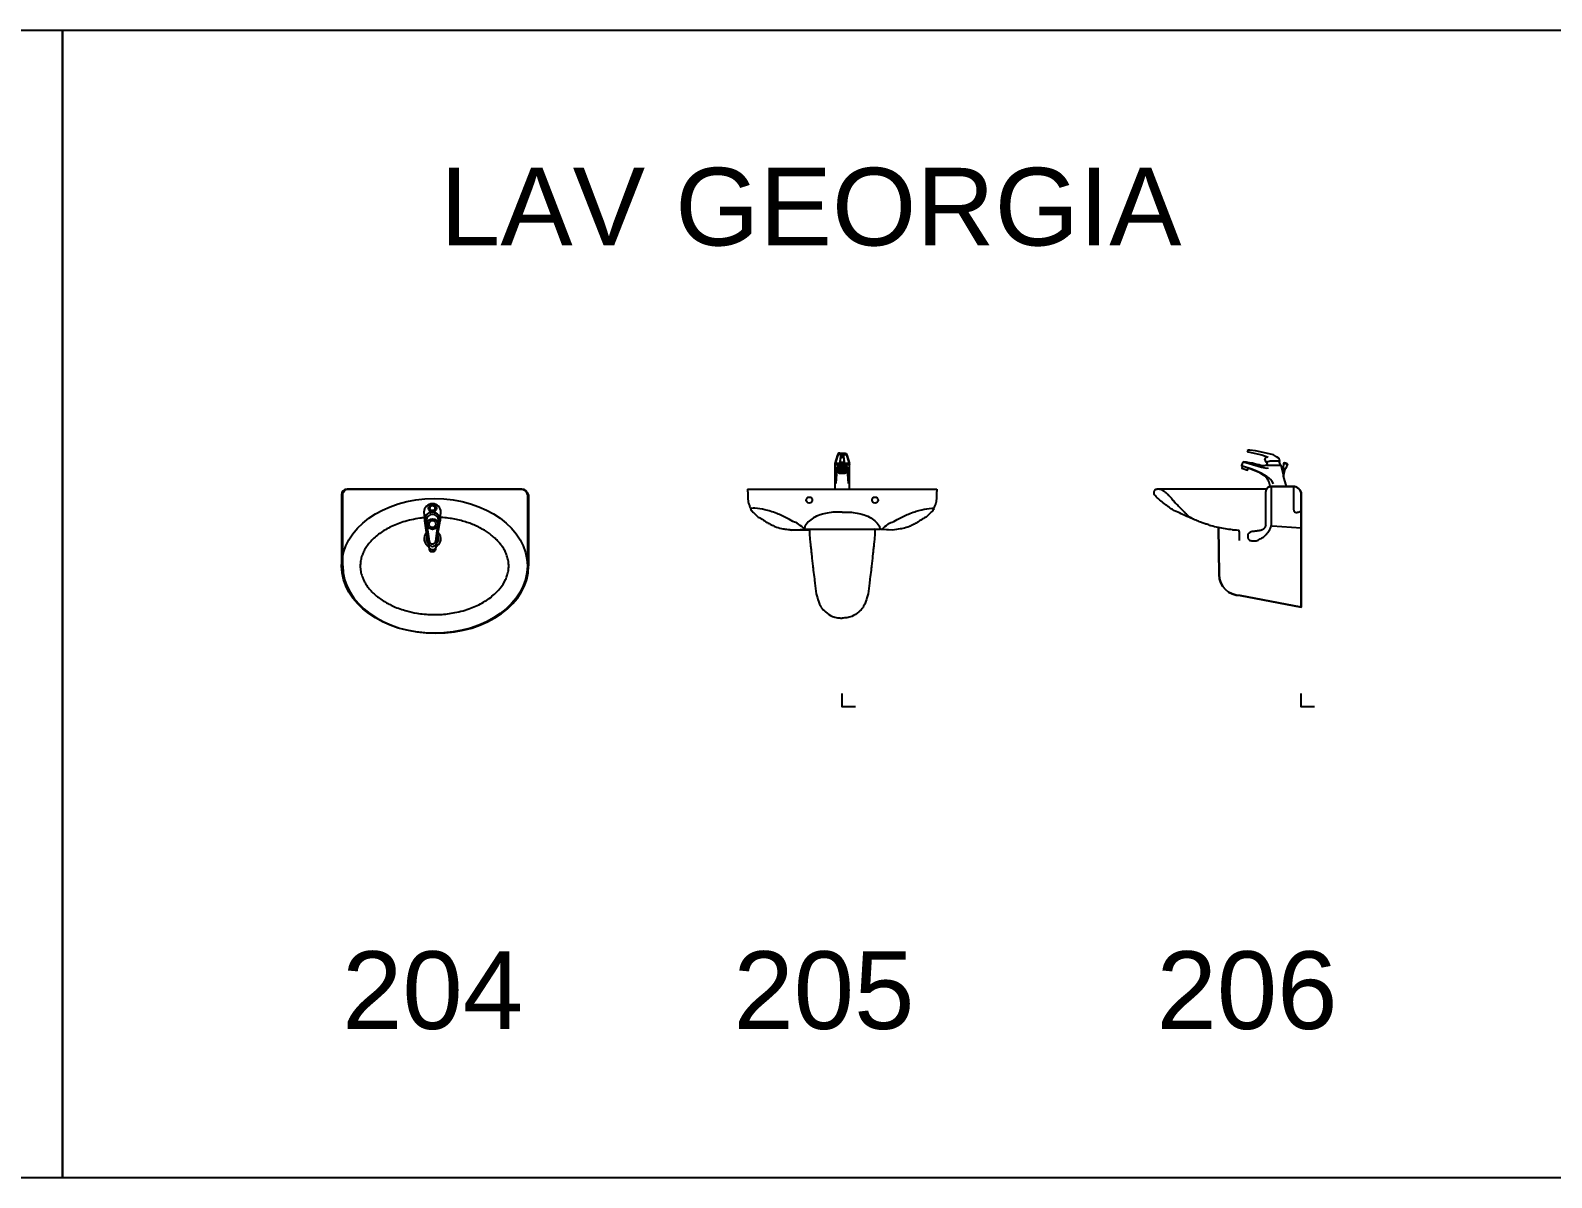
# Model space of a CAD drawing. Header units: inches. Extents: x 242965 to 445791, y 236206 to 423703.
# Drawn here: x 321163 to 326892, y 318983 to 323303 of the extents above; entities that cross this region are included whole.
import ezdxf

# ---------------------------------------------------------------- set-up
doc = ezdxf.new("R2010")
doc.units = ezdxf.units.IN
doc.header["$MEASUREMENT"] = 0
doc.layers.add('2', color=181, linetype='Continuous', lineweight=20)
doc.layers.add('HATCH', color=8, linetype='Continuous')
doc.layers.add('wc', color=144, linetype='Continuous')
doc.styles.add('Vni-Helve', font='')
doc.styles.get('Vni-Helve').set_extended_font_data('VNI-Helve')

# ---------------------------------------------------------------- blocks, each defined once
blk = doc.blocks.new('206')
at = {"layer": 'HATCH', "linetype": 'Continuous'}
blk.add_lwpolyline([(-311.4032225682095, 674.7533319720096), (-309.1723545789428, 497.7635085060901, 0.4105267853515479), (-229.1787087572593, 418.7717883060977), (9.510187373962253e-05, 374.9387480594742), (9.510186646366492e-05, 673.1465688636963), (9.510186646366492e-05, 743.9174609512847), (9.510186646366492e-05, 800.1206343308731, 0.414213562373095), (-29.99990489813354, 830.1206343308731), (-114.7910312892636, 830.1206343308731), (-124.9196625929399, 826.7471134956868), (-129.9839829758494, 820.0000758335227), (-543.4915324948888, 820.0000758335227)], format="xyb", dxfattribs=at)
for points in [[(9.510187373962253e-05, 743.9174609512993), (9.510186646366492e-05, 743.9174609512847)], [(-309.1723545789428, 497.7635085060756), (-309.1723545789428, 497.7635085060901)]]:
    blk.add_lwpolyline(points, close=True, dxfattribs=at)
blk.add_open_spline([(-311.4032225682313, 674.7533319720096), (-311.7019799220216, 674.8147613742331), (-321.2269154403184, 676.7855901872681), (-335.9672843666849, 680.4597287896031), (-354.5117447103548, 687.2850211883197), (-369.2398599557564, 690.759478488384), (-384.4882040230805, 697.432327508126), (-405.016435968937, 705.5537372661347), (-428.1430124298422, 716.2432362521358), (-453.0215935280648, 727.6055289540091), (-474.7270891884036, 736.8027858629212), (-493.9345247265592, 748.6601095891965), (-511.1367537555416, 761.0451903112989), (-527.3725447965335, 774.2291550574737), (-541.8089014558427, 787.0652861614362), (-554.5778689899162, 798.2060346045328), (-553.8827038160161, 810.1761025755841), (-551.9593927579044, 819.3290629498806), (-541.7753923649943, 820.1449545017385), (-535.4350975897833, 820.6016447360453), (-531.7702389779879, 820.0000758335227)], degree=3, knots=[53.75904356117655, 53.75904356117655, 53.75904356117655, 53.75904356117655, 54.67374974932266, 82.9278904835559, 99.21929786254387, 113.9097723643456, 128.1803432169478, 149.0300448997635, 180.1738682987071, 204.5572384801882, 231.1238219778348, 250.7584857804782, 272.071474400898, 294.8693202768631, 312.8079221088945, 332.045724626969, 339.6361424978278, 348.7206190927846, 355.761063976789, 367.2635099948002, 367.2635099948002, 367.2635099948002, 367.2635099948002], dxfattribs=at)
at = {"layer": 'wc', "color": 7}
for points in [[(-116.7664558621836, 830.1206343302474, 0.1608974455261969), (-135.0538253706763, 867.9449316726532), (-135.0538253702762, 867.9449316728569, 0.03636487532150313), (-162.1782485827134, 884.1103986187809), (-162.1782485833683, 884.1103986196831), (-200.1857789636779, 898.0305269359378), (-221.2901391979613, 905.759926861152), (-222.7880478839288, 906.3085308067966), (-222.7880478840598, 906.3085308061127, -0.4281125719187125), (-223.5427777399018, 908.0416294218448), (-223.5427777396035, 908.0416294225579), (-217.9645363737873, 921.298405084628), (-217.9645363731252, 921.2984050858358, -0.3221690273472473), (-216.6638072089409, 922.0943924956518)], [(-311.4032225682095, 674.7533319719805), (-309.1723545789428, 497.763508506061, 0.4105267853515479), (-229.1787087572593, 418.7717883060686), (9.510187373962253e-05, 374.9387480594451), (9.510186646366492e-05, 673.1465688636672), (9.510186646366492e-05, 743.9174609512556), (9.510186646366492e-05, 800.120634330844, 0.414213562373095), (-29.99990489813354, 830.120634330844), (-114.7910312892636, 830.120634330844), (-124.9196625929399, 826.7471134956577), (-129.9839829758494, 820.0000758334936), (-543.4915324948888, 820.0000758334936)]]:
    blk.add_lwpolyline(points, format="xyb", dxfattribs=at)
at = {"layer": 'wc'}
for points in [[(-129.2667240951268, 921.4395804909, 0.2558275907917322), (-128.9108267380216, 918.8025630430056), (-128.9108267382762, 918.8025630423654, -0.2910429381740658), (-130.8587099744182, 910.2486295477429), (-130.8587099746364, 910.248629546797, -0.178436605953036), (-145.1431870397209, 907.6499662066635), (-145.143187040012, 907.6499662076676, -0.02260567426025377), (-171.8873669154709, 914.0659462354233), (-171.8873669154927, 914.0659462347685, 0.05166610043561877), (-216.6638072101923, 922.0943924950116), (-216.663807209261, 922.0943924953317), (-149.7684334519363, 902.3574185879988), (-149.7684334518344, 902.3574185879697, 0.0871423372581653), (-122.6851379365835, 899.282353038856)], [(-203.8606996613598, 963.9073598659888, 0.2294795780082795), (-200.1799330716385, 960.2752834260173), (-200.179933071624, 960.2752834260173), (-148.5361305958286, 948.3185605569015), (-123.8299963323007, 940.3118414447963)], [(-82.43377506057004, 924.6742613881215), (-80.78521983048995, 924.6742613881215), (-80.78521983019164, 924.6742613881361), (-83.4286978193195, 935.6100019122241), (-92.51381928384944, 941.8267463546217), (-92.51381928406045, 941.8267463547672, 0.05628665212910751), (-109.1651637756004, 950.4069099131448), (-109.1651637755203, 950.4069099131157), (-109.5847006269178, 950.5131795427296), (-109.5847006265612, 950.5131795420602), (-172.3604491352598, 963.8660633162799), (-172.3604491351434, 963.8660633158725), (-193.2152892303493, 966.111206171161), (-193.2152892303857, 966.111206171161, 0.2060015006415675), (-203.8353621754432, 963.9327007126558)], [(-104.8347827539474, 840.2411139779433, 0.158906477317999), (-129.4559597408661, 866.686669091956), (-129.4559597412081, 866.6866690921743, 0.08481029773099764), (-221.2901391975392, 905.7599268612248), (-221.2901391983833, 905.7599268614285), (-223.7138541131644, 899.1422135643079), (-202.609434312646, 891.3722478780837), (-200.1861833143848, 898.0294228966814)], [(-133.3601934101825, 683.372546139406), (-133.3601934101825, 808.1927569184045), (-129.9839829758494, 820.0000758335227), (-124.9196625929399, 826.7471134956868), (-114.7910312892636, 830.1206343308731), (-29.99990489813354, 830.1206343308731, -0.414213562373095), (9.510186646366492e-05, 800.1206343308731), (9.510186646366492e-05, 743.9174609512847), (9.510187373962253e-05, 743.9174609512993), (9.510186646366492e-05, 673.1465688636963), (9.510187373962253e-05, 374.9387480594742), (-229.1787087572593, 418.7717883060977, -0.4105267853515474), (-309.1723545789428, 497.7635085060901), (-309.1723545789428, 497.7635085060756), (-311.4032225682095, 674.7533319720096)]]:
    blk.add_lwpolyline(points, format="xyb", dxfattribs=at)
for points in [[(-77.96063989026152, 910.3023775376787), (-82.43377506020624, 924.6742613881361), (-82.43377506057004, 924.6742613881215), (-117.2369636916774, 924.6742613881215), (-117.2369636919102, 924.6742613881361), (-129.2667240951414, 921.4395804899686), (-132.3062610533671, 920.6222797451192), (-137.2829164440918, 933.6021060395869), (-131.1498051461604, 942.3434152411937)], [(-66.73716547200456, 917.3508692245086), (-67.4862685588887, 897.6991388751339), (-66.50507610032219, 897.4915306775947)], [(-55.23042413287476, 830.1206343308731), (-65.94927589293366, 869.0800562865625), (-60.77820274300029, 896.2797950544627), (-58.88739031432488, 895.879722513404)], [(-52.01100020932063, 913.8731162782933), (-58.88170496353268, 895.9070197856345)], [(-129.9839829758494, 820.0000758335227), (-543.4915324948888, 820.0000758335227)], [(-111.4148303163893, 686.7460669745924), (-111.414830316382, 830.1206343308731)], [(-28.69768886127713, 830.1206343308731), (-28.69768886127713, 749.6619457384659)], [(-258.2799511053381, 666.5049499798915), (-243.0870088805459, 666.5049499798915), (-236.3345880111956, 664.8181935703615), (-232.9583775765132, 658.0711518999742), (-232.9583775765132, 639.5167993312789), (-232.9583775765132, 626.0227199987421)], [(9.510186646366492e-05, 673.1465688636963), (-109.7267203681477, 679.9990293124429)], [(50, 0), (0, 0), (0, 50)]]:
    blk.add_lwpolyline(points, dxfattribs=at)
blk.add_lwpolyline([(-66.73716547200456, 917.3508692245086), (-52.01100020932063, 913.8731162782933), (-54.39134273074887, 916.5531367196672), (-63.33730728609953, 918.4459922550886)], close=True, dxfattribs=at)
at = {"layer": 'wc', "color": 7}
for points in [[(-130.8587099743527, 910.2486295479757), (-77.01681735114107, 910.3023775367765), (-77.0168173513739, 910.3023775376787), (-69.50966229136247, 881.4860083356762)], [(-60.77820274312398, 896.2797950552485), (-66.48825846063846, 897.352258083818), (-66.48825846093678, 897.3522580845456), (-69.50966229136247, 881.4860083356762), (-65.94927589293366, 869.0800562865625)]]:
    blk.add_lwpolyline(points, dxfattribs=at)
for points in [[(9.510187373962253e-05, 743.9174609512702), (9.510186646366492e-05, 743.9174609512556)], [(-309.1723545789428, 497.7635085060465), (-309.1723545789428, 497.763508506061)]]:
    blk.add_lwpolyline(points, close=True, dxfattribs=at)
at = {"layer": 'wc'}
for points in [[(-258.2799511053381, 666.5049499798915), (-312.2992991355059, 674.9387480594742), (-339.6456906920648, 682.0430662861036), (-355.1192028669029, 687.1401610824832), (-369.2324077000158, 691.217843074337), (-382.4954366072343, 696.4848400047922), (-401.7688614596191, 704.4375222392264), (-430.1945065017208, 717.1623184986965), (-452.4120085167306, 727.2087778561108), (-476.5071316770118, 738.3984337323345), (-493.3192470108843, 748.541056698974), (-510.6516219558616, 760.9439701752854), (-528.3767196412155, 775.2814277124126), (-541.8815613795668, 787.088742619293), (-553.6982931696839, 802.2695823696122), (-553.6982931696839, 809.860000240471), (-550.3220874659091, 818.2937983202282), (-543.4915324948743, 820.0000758335227), (-528.3767196412155, 819.1371785291121), (-518.3788224689924, 813.2002717001888), (-509.4969352307089, 806.8611361927615), (-501.3670456259497, 798.8960615344113), (-495.4586797308948, 792.9924020768667), (-482.7978929666642, 778.6549445395503), (-476.0454720974885, 770.2211464598076), (-465.07279055041, 758.8791399160837), (-454.1001090033606, 747.5371333723888), (-445.356672922906, 738.6380249253416), (-436.6132368424733, 729.7389164782944), (-422.5814734915111, 717.1623184986965), (-401.7688614596191, 704.4375222392264)], [(-28.69768886127713, 749.6619457401248), (-27.94516101787303, 739.746736364963), (-26.87685343794146, 735.6547855891549), (-14.64077540438302, 731.7052046569152)], [(9.510186646366492e-05, 749.6619457401248), (-1.240372874402965, 738.1455449252535), (-2.664795295408112, 735.6547855891549), (-14.64077540438302, 731.7052046569152)], [(-133.3601934101825, 683.372546139406), (-135.048293896798, 679.1556470994401), (-140.6795318982404, 670.6924999756448), (-146.8650256870824, 666.5049499798915), (-157.9653710359489, 662.9297686118807), (-170.4984987291173, 661.4446727351751), (-177.2509148675672, 660.6012925264658), (-184.0033310060171, 659.757912317742), (-193.313985165405, 656.7195855724422), (-199.1962826922609, 651.3241142378247), (-201.0829003865147, 647.5983757071226), (-201.4713406060691, 642.9407409920241), (-199.1962826922609, 632.7697576608916), (-194.6735351696989, 627.9974774749135), (-189.0676513885774, 626.0227199987421), (-181.6605938621142, 624.8923910841695), (-173.8916786410045, 624.8923910841695), (-165.9285340743008, 626.2508593277889), (-157.7711601619885, 629.744095622038), (-150.5848960344083, 634.2076605143375), (-139.7084036418746, 641.1941228448995), (-128.8319112493409, 652.4500802449911), (-123.0052340693364, 660.2128116087551), (-117.7612079828468, 668.1696127953182), (-113.8767503722993, 676.5145536274358), (-111.4148303163893, 686.7460669745924)]]:
    blk.add_spline(points, degree=3, dxfattribs=at)
at = {"layer": 'wc', "color": 7}
blk.add_open_spline([(-311.4032225682313, 674.7533319719805), (-311.7019799220216, 674.814761374204), (-321.2269154403184, 676.785590187239), (-335.9672843666849, 680.459728789574), (-354.5117447103548, 687.2850211882906), (-369.2398599557564, 690.759478488355), (-384.4882040230805, 697.4323275080969), (-405.016435968937, 705.5537372661056), (-428.1430124298422, 716.2432362521067), (-453.0215935280648, 727.60552895398), (-474.7270891884036, 736.802785862892), (-493.9345247265592, 748.6601095891674), (-511.1367537555416, 761.0451903112698), (-527.3725447965335, 774.2291550574446), (-541.8089014558427, 787.0652861614071), (-554.5778689899162, 798.2060346045037), (-553.8827038160161, 810.176102575555), (-551.9593927579044, 819.3290629498515), (-541.7753923649943, 820.1449545017094), (-535.4350975897833, 820.6016447360162), (-531.7702389779879, 820.0000758334936)], degree=3, knots=[53.75904356117655, 53.75904356117655, 53.75904356117655, 53.75904356117655, 54.67374974932266, 82.9278904835559, 99.21929786254387, 113.9097723643456, 128.1803432169478, 149.0300448997635, 180.1738682987071, 204.5572384801882, 231.1238219778348, 250.7584857804782, 272.071474400898, 294.8693202768631, 312.8079221088945, 332.045724626969, 339.6361424978278, 348.7206190927846, 355.761063976789, 367.2635099948002, 367.2635099948002, 367.2635099948002, 367.2635099948002], dxfattribs=at)
blk = doc.blocks.new('205')
at = {"layer": 'HATCH', "linetype": 'Continuous'}
for points in [[(-356.4900014078594, 820.0000379167177), (9.510183735983446e-05, 820.0000379167177), (356.4901916115341, 820.0000379167177)], [(189.9938764299659, 665.7111819260026), (123.1036410759625, 669.1963316367764)]]:
    blk.add_lwpolyline(points, dxfattribs=at)
for points, knots in [([(-356.4900014078958, 820.000037916674), (-356.2478526613122, 815.748435313566), (-355.6364003903291, 805.0126701953268), (-355.2015642762635, 787.1685993283754), (-354.3679735418846, 769.2629998272023), (-347.3299713851593, 753.960471974031), (-343.9705047491516, 739.610807554127), (-330.3758729942128, 729.2529756130534), (-322.3698408237251, 718.6367519513733), (-311.0406323198258, 711.3926050940208), (-298.1611718441054, 705.1787114153994), (-284.1969828381989, 693.68851565964), (-267.2821318607894, 686.5627680812468), (-250.1277141712198, 676.8803581358079), (-233.3642606960639, 672.7092335821362), (-212.2564282139647, 668.5343391505739), (-199.4515514879022, 666.4010660596396), (-122.8782877040358, 665.4069760368875)], [0, 0, 0, 0, 12.76326985762712, 32.22866295918493, 53.86226002035733, 65.32638291337847, 82.76979084349767, 96.05666816916654, 115.0379227273531, 122.2979696605716, 136.1194404506214, 157.8995806921992, 175.9110844893749, 190.9206715868941, 216.8336885897435, 227.1031474010756, 255.5859212289736, 255.5859212289736, 255.5859212289736, 255.5859212289736]), ([(356.4901916115705, 820.000037916674), (356.2480428649869, 815.748435313566), (355.6365905940111, 805.0126701953268), (355.2017544799455, 787.1685993283754), (354.3681637455593, 769.2629998272023), (347.3301615888413, 753.960471974031), (343.9706949528263, 739.610807554127), (330.3760631978876, 729.2529756130534), (322.3700310274071, 718.6367519513587), (311.0408225235005, 711.3926050940208), (298.1613620477874, 705.1787114153994), (284.1971730418736, 693.68851565964), (267.2823220644714, 686.5627680812468), (250.1279043749018, 676.8803581358225), (233.3644508997459, 672.7092335821362), (212.2566184176467, 668.5343391505739), (199.4517416915842, 666.4010660596396), (189.9938764299659, 665.7111819260026)], [0, 0, 0, 0, 0.2127211642937791, 0.5371443826530886, 0.8977043336725891, 1.08877304855632, 1.379496514058282, 1.600944469486104, 1.91729871212252, 2.038299494342835, 2.268657340843687, 2.631659678203276, 2.931851408156251, 3.18201119311487, 3.61389480982904, 3.785052456684554, 4.259765353816211, 4.259765353816211, 4.259765353816211, 4.259765353816211]), ([(-122.8782877040358, 665.4069760368584), (-122.9037176393031, 659.7964987201849), (-122.9505187953546, 646.2953618106549), (-121.4651659582596, 626.9635832360218), (-118.7535970300451, 605.1231769615115), (-116.8429889225445, 587.2218336065416), (-113.9447798894107, 562.2015926657332), (-111.830965522262, 537.7635046383803), (-108.0395875700196, 508.7453564353054), (-105.4683843363309, 487.2602037563483), (-101.5428243153801, 457.7751910570514), (-100.1215106363888, 435.9795610875299), (-93.70388826238195, 411.062193081525), (-88.33035064602882, 393.7243674944039), (-78.51487129202724, 372.2796579384303), (-61.05385897705855, 354.9748922893923), (-40.52532951927424, 340.3236481992935), (-18.04420577324345, 335.2475890630303), (-5.868287098528526, 334.5072791184211), (9.51018591877073e-05, 333.9341766722355)], [0.04163751708006221, 0.04163751708006221, 0.04163751708006221, 0.04163751708006221, 0.2124266898840936, 0.7166611042162611, 1.009281983195137, 1.313012109461231, 1.616742235727325, 2.268668681723779, 2.539088643861568, 3.079928557740802, 3.350348509482247, 4.027115650665042, 4.165415455034388, 4.635691098385132, 4.935739288802283, 5.331485726880121, 5.849707625340051, 6.172634247089411, 6.46541921948177, 6.46541921948177, 6.46541921948177, 6.46541921948177]), ([(123.0916456232517, 668.7292613176251), (122.8971953015789, 661.054689262397), (122.9989890039869, 646.923723195272), (121.4653561619416, 626.9635832360218), (118.7537872337198, 605.1231769615115), (116.8431791262265, 587.2218336065416), (113.9449700930927, 562.2015926657332), (111.8311557259367, 537.7635046383803), (108.0397777737016, 508.7453564353054), (105.4685745400129, 487.2602037563483), (101.5430145190621, 457.7751910570514), (100.1217008400636, 435.9795610875299), (93.70407846605667, 411.062193081525), (88.33054084970354, 393.7243674944039), (78.51506149570196, 372.2796579384303), (61.05404918073327, 354.9748922893923), (40.52551972295623, 340.3236481992935), (18.04439597691817, 335.2475890630303), (5.868477302203246, 334.5072791184211), (9.510182280791923e-05, 333.9341766722355)], [0.01018513859373468, 0.01018513859373468, 0.01018513859373468, 0.01018513859373468, 0.2124266898840936, 0.7166611042162611, 1.009281983195137, 1.313012109461231, 1.616742235727325, 2.268668681723779, 2.539088643861568, 3.079928557740802, 3.350348509482247, 4.027115650665042, 4.165415455034388, 4.635691098385132, 4.935739288802283, 5.331485726880121, 5.849707625340051, 6.172634247089411, 6.46541921948177, 6.46541921948177, 6.46541921948177, 6.46541921948177])]:
    blk.add_open_spline(points, degree=3, knots=knots, dxfattribs=at)
at = {"layer": 'wc'}
for points in [[(-8.923109102979652, 955.4008583184186, 0.3329085705273256), (-17.89687177582528, 948.6812520003732), (-17.89687177583255, 948.6812520003441), (-27.38730587279133, 916.3267842443311)], [(-8.9231091029651, 950.0000379167614, 0.3329085705273256), (-17.89687177581072, 943.280431598716), (-17.896871775818, 943.2804315986868), (-27.38730587277678, 910.9259638426884)], [(-8.923109102994204, 955.4008583184041), (9.510185191174969e-05, 955.4008583184041), (8.92329930663982, 955.4008583184041), (8.923299306654371, 955.4008583184041, -0.332908570527265), (17.89706197953637, 948.6812520003296), (17.89706197953637, 948.6812520003441), (27.38749607649515, 916.3267842443311)], [(-8.923109102979652, 950.0000379167614), (9.510186646366492e-05, 950.0000379167614), (8.923299306654371, 950.0000379167614), (8.923299306668923, 950.0000379167614, -0.332908570527265), (17.89706197955093, 943.2804315986868), (27.38749607650971, 910.9259638426884)], [(-6.089982817364216, 894.6074361781648, 0.03637589569246777), (-10.56582700229774, 893.798866171157), (-10.56582700224681, 893.7988661711715, 0.07606388214416034), (-14.37371789639292, 892.1741750680376), (-14.37371789640747, 892.174175068023, 0.2595220973881313), (-14.99990489819174, 891.0490064665646), (-14.99990489819174, 891.04900646655), (-14.99990489819174, 888.54900646655)], [(-6.089982817364216, 892.1074361781648, 0.03637589569246777), (-10.56582700229774, 891.298866171157), (-10.56582700226136, 891.298866171157, 0.07606388214416034), (-14.37371789640747, 889.674175068023, 0.2595220973889349), (-14.99990489819174, 888.54900646655), (-14.99990489818447, 888.5490064665646, 0.2595220973891021), (-14.37371789640747, 887.4238378650916), (-14.37371789639292, 887.4238378650771, 0.07606388214416034), (-10.56582700224681, 885.7991467619431), (-10.56582700229774, 885.7991467619577, 0.03637589569246777), (-6.089982817364216, 884.9905767549353)], [(15.27787287964748, 885.6481860649219, 0.2595220973898484), (14.6516858778632, 886.7733546663803), (14.65168587784865, 886.7733546663949, 0.07606388214416045), (10.84379498370254, 888.3980457695288), (10.84379498374619, 888.3980457695143, 0.03637589569246771), (6.367950798819948, 889.2066157765366), (6.367950798812672, 889.2066157765221, 0.02650736418211011), (0.1389839907496935, 889.5370749537979), (0.1389839907569694, 889.5370749537979, 0.02650736418211011), (-6.08998281735694, 889.2066157765221), (-6.089982817349664, 889.2066157765221, 0.03637589569246777), (-10.56582700228319, 888.3980457695143), (-10.56582700223225, 888.3980457695288, 0.07606388214416034), (-14.37371789637837, 886.7733546663949), (-14.37371789639292, 886.7733546663803, 0.2595220973898483), (-14.99990489817719, 885.6481860649219), (-14.99990489817719, 885.6481860649073), (-14.99990489817719, 883.1481860649073)], [(15.27787287962565, 891.0490064665646, 0.2595220973881312), (14.65168587784865, 892.174175068023), (14.6516858778341, 892.1741750680376, 0.07606388214416045), (10.84379498368799, 893.7988661711715), (10.84379498373892, 893.798866171157, 0.03637589569246771), (6.367950798805396, 894.6074361781648), (6.367950798783568, 894.6074361781793, 0.02650736418211011), (0.1389839907278656, 894.9378953554406), (0.1389839907424175, 894.9378953554406, 0.02650736418211011), (-6.089982817371492, 894.6074361781648)], [(-6.089982817407872, 884.9905767549353, 0.02650736418211011), (0.1389839907060377, 884.6601175776595), (0.1389839907642454, 884.6601175776741, 0.02650736418211011), (6.367950798819948, 884.9905767549499), (6.367950798805396, 884.9905767549353, 0.03637589569246777), (10.84379498373892, 885.7991467619431), (10.84379498368799, 885.7991467619431, 0.07606388214416034), (14.6516858778341, 887.4238378650771), (14.65168587784865, 887.4238378650916, 0.2595220973881313), (15.27787287963292, 888.54900646655, 0.2595220973889349), (14.65168587784865, 889.674175068023, 0.07606388214416045), (10.84379498370254, 891.298866171157), (10.84379498373892, 891.298866171157, 0.03637589569246771), (6.367950798805396, 892.1074361781648), (6.367950798783568, 892.1074361781793, 0.02650736418211011), (0.1389839907278656, 892.4378953554406), (0.1389839907424175, 892.4378953554406, 0.02650736418211011), (-6.089982817371492, 892.1074361781648)]]:
    blk.add_lwpolyline(points, format="xyb", dxfattribs=at)
for points in [[(-9.259164157469058, 922.8082657258346, 0.1500000000009843), (9.259354361172882, 922.8082657258346), (9.25935436108557, 922.8082657258201), (5.863019882293884, 943.2414814378426), (5.863019882308436, 943.241481437828, 0.3051389156776551), (-5.862829678604612, 943.241481437828), (-5.86282967859006, 943.2414814378426)], [(-9.259164157454506, 917.4074453241919, 0.1500000000009843), (9.259354361187434, 917.4074453241919), (9.259354361107398, 917.4074453241774), (5.863019882308436, 937.8406610361999), (5.863019882322988, 937.8406610361853, 0.3051389156776551), (-5.86282967859006, 937.8406610361853), (-5.862829678575508, 937.8406610361999)], [(-14.37371789637837, 882.0230174634198, 0.07606388214416034), (-10.56582700223225, 880.3983263602859), (-10.56582700230501, 880.398326360315, 0.03637589569246777), (-6.089982817371492, 879.5897563532926), (-6.08998281735694, 879.5897563532926, 0.02650736418211011), (0.1389839907569694, 879.2592971760168), (0.1389839907496935, 879.2592971760314, 0.02650736418211011), (6.367950798812672, 879.5897563533072), (6.367950798849051, 879.5897563533072, 0.03637589569246777), (10.84379498376802, 880.398326360315), (10.84379498370254, 880.3983263602859, 0.07606388214416034), (14.65168587784865, 882.0230174634198), (14.6516858778632, 882.0230174634489, 0.2595220973881313), (15.27787287964748, 883.1481860649073, 0.2595220973889349), (14.6516858778632, 884.2733546663803), (14.65168587784865, 884.2733546663949, 0.07606388214416045), (10.84379498370254, 885.8980457695288), (10.84379498376802, 885.8980457695143, 0.03637589569246771), (6.367950798849051, 886.7066157765221), (6.367950798812672, 886.7066157765221, 0.02650736418211011), (0.1389839907496935, 887.0370749537979), (0.1389839907569694, 887.0370749537979, 0.02650736418211011), (-6.08998281735694, 886.7066157765221), (-6.089982817371492, 886.7066157765221, 0.03637589569246777), (-10.56582700230501, 885.8980457694997), (-10.56582700223225, 885.8980457695288, 0.07606388214416034), (-14.37371789637837, 884.2733546663949), (-14.37371789639292, 884.2733546663803, 0.2595220973889349), (-14.99990489817719, 883.1481860649073), (-14.99990489816992, 883.1481860649219, 0.2595220973891021)]]:
    blk.add_lwpolyline(points, format="xyb", close=True, dxfattribs=at)
for points in [[(27.47814015722543, 916.3267842443311), (-27.49990489818447, 916.3267842443311), (-27.49169198554591, 882.3131851506332), (-28.16252206976787, 820.2127957820776)], [(27.47814015723998, 910.9259638426884), (-27.49990489816264, 910.9259638426884), (-27.49169198553136, 876.9123647489905), (-27.4781084879869, 820.6566050729889)], [(15.27787287963292, 891.04900646655), (15.27787287963292, 888.54900646655)], [(15.27787287964748, 885.6481860649073), (15.27787287964748, 883.1481860649073)], [(27.47814015722543, 819.8317659456516), (27.47814015722543, 884.5874379329034), (27.47814015722543, 916.3267842443311)], [(27.47814015723998, 820.6566019912425), (27.47814015723998, 879.1866175312607), (27.47814015723998, 910.9259638426884)], [(-356.490001407823, 820.0000379167614), (9.510187373962253e-05, 820.0000379167614), (356.4901916115705, 820.0000379167614)], [(-189.9936862262548, 665.7111819260463), (-142.6796330087018, 668.6868594091939), (4.407876469813345, 668.9861723190697), (142.6798232124856, 668.6868594091793)], [(189.9938764300023, 665.7111819260463), (142.6798232123328, 668.6868594091793)], [(50, 0), (0, 0), (0, 50)]]:
    blk.add_lwpolyline(points, dxfattribs=at)
at = {"layer": 'wc', "color": 7}
for points in [[(-22.62954821676976, 846.6950346956728), (-18.57760631091514, 900.6531286833051), (-18.57760631092242, 900.6531286832615, -0.7412666816265334), (18.86034710644162, 900.6531286832615), (18.86034710642707, 900.6531286833051), (22.91228901228169, 846.6950346956728)], [(-22.62954821675521, 841.2942142940301), (-18.57760631090059, 895.2523082816624), (-18.57760631090787, 895.2523082816188, -0.7412666816265334), (18.86034710645617, 895.2523082816188), (18.86034710644162, 895.2523082816624), (22.91228901229624, 841.2942142940301)], [(19.69937247585767, 889.4801625367545, 0.5580658395851984), (-19.41562001381681, 889.493634495826)], [(19.69937247586495, 884.0793421351118, 0.5580658395851984), (-19.41562001380953, 884.0928140941833)]]:
    blk.add_lwpolyline(points, format="xyb", dxfattribs=at)
for points in [[(-356.4900014078594, 820.0000379167177), (9.510183735983446e-05, 820.0000379167177), (356.4901916115341, 820.0000379167177)], [(189.9938764299659, 665.7111819260026), (123.1036410759625, 669.1963316367764)]]:
    blk.add_lwpolyline(points, dxfattribs=at)
at = {"layer": 'wc'}
for centre in [(-124.2007871161186, 778.4091298945423), (124.2009773198661, 778.4091298945423)]:
    blk.add_circle(centre, 11.5473386991551, dxfattribs=at)
at = {"layer": 'wc', "color": 7}
for points, knots in [([(-356.4900014078958, 820.000037916674), (-356.2478526613122, 815.748435313566), (-355.6364003903291, 805.0126701953268), (-355.2015642762635, 787.1685993283754), (-354.3679735418846, 769.2629998272023), (-347.3299713851593, 753.960471974031), (-343.9705047491516, 739.610807554127), (-330.3758729942128, 729.2529756130534), (-322.3698408237251, 718.6367519513733), (-311.0406323198258, 711.3926050940208), (-298.1611718441054, 705.1787114153994), (-284.1969828381989, 693.68851565964), (-267.2821318607894, 686.5627680812468), (-250.1277141712198, 676.8803581358079), (-233.3642606960639, 672.7092335821362), (-212.2564282139647, 668.5343391505739), (-199.4515514879022, 666.4010660596396), (-122.8782877040358, 665.4069760368875)], [0, 0, 0, 0, 12.76326985762712, 32.22866295918493, 53.86226002035733, 65.32638291337847, 82.76979084349767, 96.05666816916654, 115.0379227273531, 122.2979696605716, 136.1194404506214, 157.8995806921992, 175.9110844893749, 190.9206715868941, 216.8336885897435, 227.1031474010756, 255.5859212289736, 255.5859212289736, 255.5859212289736, 255.5859212289736]), ([(356.4901916115705, 820.000037916674), (356.2480428649869, 815.748435313566), (355.6365905940111, 805.0126701953268), (355.2017544799455, 787.1685993283754), (354.3681637455593, 769.2629998272023), (347.3301615888413, 753.960471974031), (343.9706949528263, 739.610807554127), (330.3760631978876, 729.2529756130534), (322.3700310274071, 718.6367519513587), (311.0408225235005, 711.3926050940208), (298.1613620477874, 705.1787114153994), (284.1971730418736, 693.68851565964), (267.2823220644714, 686.5627680812468), (250.1279043749018, 676.8803581358225), (233.3644508997459, 672.7092335821362), (212.2566184176467, 668.5343391505739), (199.4517416915842, 666.4010660596396), (189.9938764299659, 665.7111819260026)], [0, 0, 0, 0, 0.2127211642937791, 0.5371443826530886, 0.8977043336725891, 1.08877304855632, 1.379496514058282, 1.600944469486104, 1.91729871212252, 2.038299494342835, 2.268657340843687, 2.631659678203276, 2.931851408156251, 3.18201119311487, 3.61389480982904, 3.785052456684554, 4.259765353816211, 4.259765353816211, 4.259765353816211, 4.259765353816211]), ([(-122.8782877040358, 665.4069760368584), (-122.9037176393031, 659.7964987201849), (-122.9505187953546, 646.2953618106549), (-121.4651659582596, 626.9635832360218), (-118.7535970300451, 605.1231769615115), (-116.8429889225445, 587.2218336065416), (-113.9447798894107, 562.2015926657332), (-111.830965522262, 537.7635046383803), (-108.0395875700196, 508.7453564353054), (-105.4683843363309, 487.2602037563483), (-101.5428243153801, 457.7751910570514), (-100.1215106363888, 435.9795610875299), (-93.70388826238195, 411.062193081525), (-88.33035064602882, 393.7243674944039), (-78.51487129202724, 372.2796579384303), (-61.05385897705855, 354.9748922893923), (-40.52532951927424, 340.3236481992935), (-18.04420577324345, 335.2475890630303), (-5.868287098528526, 334.5072791184211), (9.51018591877073e-05, 333.9341766722355)], [0.04163751708006221, 0.04163751708006221, 0.04163751708006221, 0.04163751708006221, 0.2124266898840936, 0.7166611042162611, 1.009281983195137, 1.313012109461231, 1.616742235727325, 2.268668681723779, 2.539088643861568, 3.079928557740802, 3.350348509482247, 4.027115650665042, 4.165415455034388, 4.635691098385132, 4.935739288802283, 5.331485726880121, 5.849707625340051, 6.172634247089411, 6.46541921948177, 6.46541921948177, 6.46541921948177, 6.46541921948177]), ([(123.0916456232517, 668.7292613176251), (122.8971953015789, 661.054689262397), (122.9989890039869, 646.923723195272), (121.4653561619416, 626.9635832360218), (118.7537872337198, 605.1231769615115), (116.8431791262265, 587.2218336065416), (113.9449700930927, 562.2015926657332), (111.8311557259367, 537.7635046383803), (108.0397777737016, 508.7453564353054), (105.4685745400129, 487.2602037563483), (101.5430145190621, 457.7751910570514), (100.1217008400636, 435.9795610875299), (93.70407846605667, 411.062193081525), (88.33054084970354, 393.7243674944039), (78.51506149570196, 372.2796579384303), (61.05404918073327, 354.9748922893923), (40.52551972295623, 340.3236481992935), (18.04439597691817, 335.2475890630303), (5.868477302203246, 334.5072791184211), (9.510182280791923e-05, 333.9341766722355)], [0.01018513859373468, 0.01018513859373468, 0.01018513859373468, 0.01018513859373468, 0.2124266898840936, 0.7166611042162611, 1.009281983195137, 1.313012109461231, 1.616742235727325, 2.268668681723779, 2.539088643861568, 3.079928557740802, 3.350348509482247, 4.027115650665042, 4.165415455034388, 4.635691098385132, 4.935739288802283, 5.331485726880121, 5.849707625340051, 6.172634247089411, 6.46541921948177, 6.46541921948177, 6.46541921948177, 6.46541921948177])]:
    blk.add_open_spline(points, degree=3, knots=knots, dxfattribs=at)
at = {"layer": 'wc'}
for points, knots in [([(-356.4900014078594, 820.0000379167177), (-356.2478526612758, 815.7484353136097), (-355.6364003902927, 805.0126701953704), (-355.2015642762271, 787.1685993284191), (-354.3679735418482, 769.262999827246), (-347.3299713851229, 753.9604719740746), (-343.9705047491152, 739.6108075541706), (-330.3758729941765, 729.2529756130971), (-322.3698408236887, 718.636751951417), (-311.0406323197894, 711.3926050940645), (-298.161171844069, 705.1787114154431), (-284.1969828381625, 693.6885156596836), (-267.282131860753, 686.5627680812904), (-250.1277141711835, 676.8803581358516), (-233.3642606960275, 672.7092335821799), (-212.2564282139283, 668.5343391506176), (-199.4515514878658, 666.4010660596832), (-189.9936862262475, 665.7111819260463)], [0, 0, 0, 0, 12.76326985762712, 32.22866295918493, 53.86226002035733, 65.32638291337847, 82.76979084349767, 96.05666816916654, 115.0379227273531, 122.2979696605716, 136.1194404506214, 157.8995806921992, 175.9110844893749, 190.9206715868941, 216.8336885897435, 227.1031474010756, 255.5859212289736, 255.5859212289736, 255.5859212289736, 255.5859212289736]), ([(356.4901916116069, 820.0000379167177), (356.2480428650233, 815.7484353136097), (355.6365905940474, 805.0126701953704), (355.2017544799819, 787.1685993284191), (354.3681637455957, 769.262999827246), (347.3301615888777, 753.9604719740746), (343.9706949528627, 739.6108075541706), (330.3760631979239, 729.2529756130971), (322.3700310274435, 718.6367519514024), (311.0408225235369, 711.3926050940645), (298.1613620478238, 705.1787114154431), (284.19717304191, 693.6885156596836), (267.2823220645078, 686.5627680812904), (250.1279043749382, 676.8803581358661), (233.3644508997822, 672.7092335821799), (212.2566184176831, 668.5343391506176), (199.4517416916206, 666.4010660596832), (189.9938764300023, 665.7111819260463)], [0, 0, 0, 0, 0.2127211642937791, 0.5371443826530886, 0.8977043336725891, 1.08877304855632, 1.379496514058282, 1.600944469486104, 1.91729871212252, 2.038299494342835, 2.268657340843687, 2.631659678203276, 2.931851408156251, 3.18201119311487, 3.61389480982904, 3.785052456684554, 4.259765353816211, 4.259765353816211, 4.259765353816211, 4.259765353816211]), ([(-142.6796330087236, 668.6868594091939), (-142.4279881659604, 670.5834863836644), (-164.5131123271713, 690.0263748914585), (-178.4826301425783, 694.3400613030099), (-204.2406604393982, 707.9290574074257), (-225.4804829878849, 719.5218540826754), (-247.7507456148669, 728.0799745961267), (-268.7903772074496, 736.8590004324069), (-296.3987574295825, 743.7410153476521), (-320.3375732244385, 748.3731635147706), (-337.4662764511304, 747.2783867885883), (-341.7201672249939, 747.0065004377393)], [4.100269752016035, 4.100269752016035, 4.100269752016035, 4.100269752016035, 20.42358763775707, 45.74972753159228, 75.08084236831716, 98.58866717557599, 120.2700305861823, 146.1170590788925, 166.9604551387548, 205.6022222344697, 218.3696203722118, 218.3696203722118, 218.3696203722118, 218.3696203722118]), ([(151.4953859483503, 668.6868594091939), (151.2437411055871, 670.5834863836644), (173.3288652667979, 690.0263748914585), (187.298383082205, 694.3400613030099), (213.0564133790176, 707.9290574074257), (234.2962359275116, 719.5218540826754), (256.5664985544863, 728.0799745961267), (277.6061301470763, 736.8590004324069), (305.2145103692019, 743.7410153476521), (327.5161423413883, 748.0563693128934), (342.9901397461363, 747.448279393604), (345.5971011554429, 747.3064860769082)], [4.100269752016035, 4.100269752016035, 4.100269752016035, 4.100269752016035, 20.42358763775707, 45.74972753159228, 75.08084236831716, 98.58866717557599, 120.2700305861823, 146.1170590788925, 166.9604551387548, 205.6022222344697, 213.4282429244009, 213.4282429244009, 213.4282429244009, 213.4282429244009]), ([(9.510189556749538e-05, 732.6184585076116), (-4.430740760217304, 733.8683518714679), (-19.95456708484562, 733.3311635056743), (-41.48138091318106, 732.746176785251), (-67.33212890931463, 727.4220711844973), (-81.31022125628806, 723.6617424752039), (-101.6987740464174, 716.134541415362), (-123.5718486571786, 701.2186091785115), (-136.9637076345462, 686.703161295547), (-141.7280145647965, 676.4861366682017), (-142.6796330087018, 668.6868594091939)], [2.711490339999156, 2.711490339999156, 2.711490339999156, 2.711490339999156, 3.04555804554479, 3.370046846640939, 3.782671206883725, 3.967200695686449, 4.462531267013355, 4.865867185272623, 5.27831750725771, 5.428341602466287, 5.428341602466287, 5.428341602466287, 5.428341602466287]), ([(9.510189556749538e-05, 732.6184585076116), (4.430930964008439, 733.8683518714679), (19.95475728863676, 733.3311635056743), (41.48157111697219, 732.746176785251), (67.33231911310577, 727.4220711844973), (81.3104114600792, 723.6617424752039), (101.6989642502085, 716.134541415362), (123.5720388609698, 701.2186091785115), (136.9638978383373, 686.703161295547), (141.7282047685876, 676.4861366682017), (142.6798232124856, 668.6868594091793)], [2.711490339999156, 2.711490339999156, 2.711490339999156, 2.711490339999156, 3.04555804554479, 3.370046846640939, 3.782671206883725, 3.967200695686449, 4.462531267013355, 4.865867185272623, 5.27831750725771, 5.428341602466287, 5.428341602466287, 5.428341602466287, 5.428341602466287]), ([(-122.8632760580949, 668.7271843251801), (-122.8970465801613, 661.0489238520386), (-122.9985775725072, 646.9208439291251), (-121.4651659582232, 626.9635832360655), (-118.7535970300087, 605.1231769615551), (-116.8429889225081, 587.2218336065853), (-113.9447798893743, 562.2015926657768), (-111.8309655222256, 537.7635046384239), (-108.0395875699833, 508.7453564353491), (-105.4683843362945, 487.260203756392), (-101.5428243153438, 457.7751910570951), (-100.1215106363525, 435.9795610875735), (-93.70388826234557, 411.0621930815687), (-88.33035064599244, 393.7243674944475), (-78.51487129199086, 372.279657938474), (-61.05385897702217, 354.974892289436), (-40.52532951923786, 340.3236481993372), (-18.04420577320707, 335.247589063074), (-5.868287098492146, 334.5072791184648), (9.510189556749538e-05, 333.9341766722791)], [0.01032925911486357, 0.01032925911486357, 0.01032925911486357, 0.01032925911486357, 0.2124266898840936, 0.7166611042162611, 1.009281983195137, 1.313012109461231, 1.616742235727325, 2.268668681723779, 2.539088643861568, 3.079928557740802, 3.350348509482247, 4.027115650665042, 4.165415455034388, 4.635691098385132, 4.935739288802283, 5.331485726880121, 5.849707625340051, 6.172634247089411, 6.46541921948177, 6.46541921948177, 6.46541921948177, 6.46541921948177]), ([(123.0916456232881, 668.7292613176687), (122.8971953016153, 661.0546892624407), (122.9989890040233, 646.9237231953157), (121.465356161978, 626.9635832360655), (118.7537872337562, 605.1231769615551), (116.8431791262628, 587.2218336065853), (113.9449700931291, 562.2015926657768), (111.8311557259731, 537.7635046384239), (108.039777773738, 508.7453564353491), (105.4685745400493, 487.260203756392), (101.5430145190985, 457.7751910570951), (100.1217008400999, 435.9795610875735), (93.70407846609305, 411.0621930815687), (88.33054084973992, 393.7243674944475), (78.51506149573834, 372.279657938474), (61.05404918076965, 354.974892289436), (40.52551972299261, 340.3236481993372), (18.04439597695455, 335.247589063074), (5.868477302239626, 334.5072791184648), (9.51018591877073e-05, 333.9341766722791)], [0.01018513859373468, 0.01018513859373468, 0.01018513859373468, 0.01018513859373468, 0.2124266898840936, 0.7166611042162611, 1.009281983195137, 1.313012109461231, 1.616742235727325, 2.268668681723779, 2.539088643861568, 3.079928557740802, 3.350348509482247, 4.027115650665042, 4.165415455034388, 4.635691098385132, 4.935739288802283, 5.331485726880121, 5.849707625340051, 6.172634247089411, 6.46541921948177, 6.46541921948177, 6.46541921948177, 6.46541921948177])]:
    blk.add_open_spline(points, degree=3, knots=knots, dxfattribs=at)
blk = doc.blocks.new('204')
at = {"layer": 'HATCH', "linetype": 'Continuous'}
blk.add_lwpolyline([(-345.4477611936309, -289.5833677541377), (-345.4477611936309, -20.89552238803299, -0.414213562373095), (-324.5522388055979, 0), (324.5522388055979, 0, -0.4142135623730951), (354.5522388055979, -30), (354.5522388055906, -289.5833677540359)], format="xyb", dxfattribs=at)
blk.add_ellipse((4.552238805976231, -289.5833677540359), major_axis=(-349.9999999996071, 0), ratio=0.7248577552434528, start_param=0, end_param=3.141592653589793, dxfattribs=at)
at = {"layer": 'wc', "color": 7}
for points in [[(329.1044776115814, 0), (-329.1044776115814, 0, 0.414213562373095), (-349.9999999996144, -20.89552238803299), (-349.9999999996144, -289.5833677541377)], [(-22.55424036757904, -205.740513638666, -0.09094333098358526), (-24.64924967713159, -199.0446050647588), (-31.00121080173267, -155.0043412675295), (-36.29451173890266, -120.0685550822091, -0.4628112613802199), (-7.710686678175989, -87.25008927176532), (-7.710686678205093, -87.25008927176532, -0.46281126138022), (20.87313838252157, -120.0685550822091), (20.8731383825143, -120.0685550822091), (24.22326610760501, -86.80673342078808), (24.22326610760501, -86.80673342075897, 0.4138375457501741), (-7.710686678168713, -55.63547121857118), (-7.710686678212369, -55.63547121857118, 0.4138375457501741), (-39.6446394639861, -86.80673342075897), (-39.6446394639861, -86.80673342078808), (-36.29451173890266, -120.0685550822091)], [(4.993235571018886, -218.3929997717933, -0.389881551935247), (-7.710686678190541, -228.9796016461187), (-7.710686678197817, -228.9796016461187, -0.2306163710141758), (-17.54648736651143, -224.7683630198444), (-17.54648736650415, -224.768363019859, -0.1461264989884675), (-20.41460892739997, -218.3929997718078), (-20.41460892739997, -218.3929997717787), (-22.55424036757177, -205.7405136386951), (-22.55424036758632, -205.740513638666, 0.245865942416583), (-7.710686678125057, -215.9831680636998), (-7.710686678263301, -215.9831680636998, 0.2458659424165831), (7.132867011197959, -205.740513638666), (7.132867011205235, -205.7405136386806, 0.09094333098358491), (9.22787632075051, -199.0446050647588), (15.57983744535159, -155.0043412675295), (20.8731383825143, -120.0685550822091)], [(5.013373128924286, -218.3929997718078), (3.934575383580523, -226.3329511775373, -0.4096674536356386), (-7.710686678168713, -236.9195530518773), (-7.710686678219645, -236.9195530518773, -0.4096674536356386), (-19.3559487399616, -226.3329511775373), (-20.43474648531264, -218.3929997718078)]]:
    blk.add_lwpolyline(points, format="xyb", dxfattribs=at)
blk.add_lwpolyline([(329.1044776115814, 0, -0.414213562373095), (349.9999999996144, -20.89552238803299, 0.414213562373095)], format="xyb", close=True, dxfattribs=at)
for points in [[(349.9999999996144, -20.89552238803299), (349.9999999996144, -289.5833677539922)], [(7.132867011183407, -205.7405136386951), (4.993600582856743, -218.3903132845735)]]:
    blk.add_lwpolyline(points, dxfattribs=at)
at = {"layer": 'wc'}
blk.add_lwpolyline([(-7.710686678277852, -95.71937077124312, 0.4142135623720298), (-31.00121080173267, -117.9512347073469), (-20.41460892739997, -195.8686245024583), (-20.41460892739997, -195.8686245024728, 0.3898815519352468), (-7.710686678190541, -206.4552263767982, 0.389881551935247), (4.993235571018886, -195.8686245024728), (4.993235571018886, -195.8686245024583), (15.57983744535159, -117.9512347073469, 0.4142135623720298), (-7.710686678110505, -95.71937077124312)], format="xyb", close=True, dxfattribs=at)
for points in [[(-29.63402913332538, -164.4834675018792, 0.533776247784696), (-20.71357546433865, -216.6250925084023)], [(5.292118984740227, -216.6251297037379, 0.5337771666784772), (14.2126557769443, -164.4834675018792)], [(-27.86181615905662, -176.770810789807, 0.3419047420024447), (-23.20717043601326, -204.3737372344476)], [(7.785797079632175, -204.3737372344476, 0.3419047420024448), (12.44044280267553, -176.770810789807)]]:
    blk.add_lwpolyline(points, format="xyb", dxfattribs=at)
for centre, radius in [((-7.710686678190541, -71.89951655436016), 15.09975676135509), ((-7.710686678190541, -131.7138171430706), 20.11454356124124), ((-7.710686678190541, -71.89951655436016), 9.422075668160389), ((-7.710686678190541, -131.7138171430706), 12.703922249205)]:
    blk.add_circle(centre, radius, dxfattribs=at)
at = {"layer": 'wc', "color": 7}
blk.add_ellipse((-7.275957614183426e-12, -289.5833677540359), major_axis=(-349.9999999996135, 5.701310070809075e-12), ratio=0.7248577552434192, dxfattribs=at)
at = {"layer": 'wc'}
blk.add_open_spline([(-37.50090219711274, -108.0908791342372), (-43.23146230799466, -108.6165072831645), (-48.93571347536636, -109.2622863923025), (-65.5002072973075, -111.4968150606583), (-76.25685006255662, -113.4043445436837), (-97.31254301342415, -118.0535390316072), (-107.6227537220693, -120.7972130231647), (-126.5623736195557, -126.7206395385583), (-135.2520436104896, -129.8226931595273), (-152.0552158817445, -136.5904121750063), (-160.1636246041016, -140.2537386890326), (-175.6911501041322, -148.0690896399174), (-183.1201885576011, -152.2257315690367), (-197.3240856358098, -161.0158374608145), (-204.0825522292726, -165.6534276374296), (-216.7615564713633, -175.2700268387998), (-222.6796884231153, -180.2467682365532), (-233.6381884646034, -190.4508215904789), (-238.685150461075, -195.6896520236041), (-247.8610161061733, -206.3069382340618), (-251.9852935880699, -211.6799563881796), (-259.332282657655, -222.489701851242), (-262.5544093853896, -227.9246936368727), (-268.3631639473679, -239.2493328830169), (-270.8744636532865, -245.1470082173328), (-274.9253956171015, -256.8851020896836), (-276.4643036919515, -262.7216685871535), (-278.6309347016431, -274.3475549565046), (-279.2588037576425, -280.1346405582153), (-279.485350078452, -287.1383825316734), (-279.5051146126934, -288.3609559979668), (-279.5051146126934, -289.5833677540359), (-279.5051146126934, -296.1874561701989), (-278.931068891121, -302.7938305412099), (-276.5991326963776, -316.0681215665827), (-274.8388800028551, -322.7434072592732), (-271.0437049267857, -333.3712264987989), (-269.4266788105087, -337.3015443898767), (-265.7362279032022, -345.1805245007999), (-263.6636677144779, -349.1269040752522), (-258.865004800733, -357.3251493458374), (-256.0996148119521, -361.5756953025266), (-250.00125274538, -370.0404794013448), (-246.6703891511497, -374.2515332683543), (-239.9221861963088, -382.0335933442111), (-236.5738684503449, -385.6155536330043), (-229.4484961450871, -392.6892803921801), (-225.6735536400301, -396.1789168687392), (-216.7820065962951, -403.8299540379085), (-211.5602128241808, -407.9551285054476), (-200.5087139996394, -415.9585295354627), (-194.681859316006, -419.8349953330908), (-183.1736972482249, -426.8510544660385), (-177.5524014523471, -430.0235520652495), (-165.8993399053943, -436.0955469464243), (-159.8702746501222, -438.993776083822), (-145.9387118455488, -445.1490190583863), (-137.9388831568867, -448.3199164401594), (-121.4518916986272, -454.1348122301133), (-112.9688297829925, -456.7776530687843), (-92.05765854527999, -462.4555957033008), (-79.42635955003789, -465.2074698041979), (-57.39407853451121, -468.8636190060206), (-48.11379941573978, -470.071193568685), (-29.39903278093698, -471.8460317038262), (-19.96819828086882, -472.4131476153416), (2.482106455485336, -472.9865361311095), (15.53282105480321, -472.7007436863059), (37.90261987364647, -471.1489336218947), (47.27124135070335, -470.1701070810232), (65.80556364773656, -467.5779056793108), (74.96761721423536, -465.965176847254), (94.63867765655596, -461.7764194059564), (105.0961271497654, -459.0739236558147), (124.4641599958122, -453.163020597407), (133.425396771323, -450.0244980527059), (150.7473691013001, -443.1490891222638), (159.104287610513, -439.4141166910558), (175.091212644038, -431.4285137413972), (182.7338979562264, -427.171683753375), (197.6764031845232, -417.9414354738838), (204.9181081650677, -412.9423571066436), (218.4282524463197, -402.5570479609305), (224.6924014903416, -397.1749556645373), (236.173231357272, -386.1628038716299), (241.401663765515, -380.5222997118399), (255.2731579410101, -363.6821045562538), (262.4275685868852, -352.3025304573239), (270.3863051022927, -335.2232665399933), (272.5904664165137, -329.4607115840627), (276.0813959396473, -317.997571357977), (277.3685225624649, -312.2978039341833), (279.0795434270476, -300.9365337756026), (279.5033500773352, -295.2775331813464), (279.5068431507971, -283.9609561016259), (279.0866040352048, -278.3009312007198), (277.3830594730825, -266.941080996432), (276.0991075311613, -261.2403880365309), (272.6158472499228, -249.7767991402798), (270.4178046226662, -244.0194561544486), (265.043246786001, -232.4697238621447), (261.865464266848, -226.675734254517), (255.7417236426118, -217.0929060865456), (253.0816692276348, -213.2896367864014), (247.3029019779133, -205.722580184578), (244.1859310628279, -201.9612763212062), (236.9879582027061, -193.9496607171459), (232.8325519663704, -189.7135639766784), (223.9188486374405, -181.3894841366127), (219.163685523723, -177.3044503858109), (209.5836159862592, -169.7410944140574), (204.8109525861219, -166.2423046551994), (194.8165298389795, -159.4471844351938), (189.5974233840752, -156.152677029284), (178.6032244785674, -149.7230466964684), (172.8170901187696, -146.5951964320557), (160.838200915292, -140.6269392800605), (154.6482374875632, -137.7878221327992), (141.5559700134399, -132.2829464957031), (134.6337048707865, -129.636702210948), (120.4365772251986, -124.7338645808486), (113.164626622849, -122.4781161626597), (98.13524296470132, -118.331178996028), (90.36940207716543, -116.4520598445815), (74.59375505639036, -113.1580162030441), (66.58684944401466, -111.7436069517134), (49.76322398554476, -109.3054474003729), (40.92947682188242, -108.3220993771974), (28.76321749290219, -107.3709352081496), (25.47991429669491, -107.1539942130767), (22.19177535049675, -106.9764370304911)], degree=3, knots=[4.838264368786843, 4.838264368786843, 4.838264368786843, 4.838264368786843, 4.896360028855968, 4.896360028855968, 5.008061005318226, 5.008061005318226, 5.119761981780485, 5.119761981780485, 5.219538333729987, 5.219538333729987, 5.319314685679489, 5.319314685679489, 5.41909103762899, 5.41909103762899, 5.520411210322504, 5.520411210322504, 5.621731383016017, 5.621731383016017, 5.723566885023369, 5.723566885023369, 5.825402387030722, 5.825402387030722, 5.927237889038074, 5.927237889038074, 6.038072921371542, 6.038072921371542, 6.14890795370501, 6.14890795370501, 6.259742986038479, 6.259742986038479, 6.283185307179586, 6.283185307179586, 6.283185307179586, 6.409832617897333, 6.409832617897333, 6.53647992861508, 6.53647992861508, 6.610474051016467, 6.610474051016467, 6.684468173417855, 6.684468173417855, 6.764420100582912, 6.764420100582912, 6.844372027747969, 6.844372027747969, 6.913823985942937, 6.913823985942937, 6.983275944137906, 6.983275944137906, 7.069004017291907, 7.069004017291907, 7.154732090445909, 7.154732090445909, 7.230678821666598, 7.230678821666598, 7.306625552887287, 7.306625552887287, 7.401105855115073, 7.401105855115073, 7.49558615734286, 7.49558615734286, 7.628963079605227, 7.628963079605227, 7.723865162166527, 7.723865162166527, 7.818767244727827, 7.818767244727827, 7.949430690886265, 7.949430690886265, 8.04456945659124, 8.04456945659124, 8.139708222296216, 8.139708222296216, 8.252522278950206, 8.252522278950206, 8.354940298803688, 8.354940298803688, 8.457358318657173, 8.457358318657173, 8.559776338510655, 8.559776338510655, 8.66869972270419, 8.66869972270419, 8.777623106897726, 8.777623106897726, 8.886546491091261, 8.886546491091261, 9.09902697553095, 9.09902697553095, 9.20753475840404, 9.20753475840404, 9.316042541277131, 9.316042541277131, 9.424550324150223, 9.424550324150223, 9.533058107023315, 9.533058107023315, 9.641565889896405, 9.641565889896405, 9.750073672769496, 9.750073672769496, 9.858581455642588, 9.858581455642588, 9.930320376527172, 9.930320376527172, 10.00205929741175, 10.00205929741175, 10.0848081261419, 10.0848081261419, 10.16755695487205, 10.16755695487205, 10.24214570123336, 10.24214570123336, 10.31673444759467, 10.31673444759467, 10.3933554422581, 10.3933554422581, 10.46997643692153, 10.46997643692153, 10.55093289639736, 10.55093289639736, 10.6318893558732, 10.6318893558732, 10.7150791739565, 10.7150791739565, 10.79826899203981, 10.79826899203981, 10.8881274478843, 10.8881274478843, 10.92124188475997, 10.92124188475997, 10.92124188475997, 10.92124188475997], dxfattribs=at)

msp = doc.modelspace()

# ---------------------------------------------------------------- linework, layer by layer
at = {"layer": 'wc', "color": 3}
for points in [[(315433.2803766254, 318983.4171617161), (321283.5430393845, 318983.4171617161), (321283.5430393845, 323302.7680203479), (315433.2803766254, 323302.7680203479)], [(321283.5430393845, 318983.4171617161), (327133.8057021436, 318983.4171617161), (327133.8057021436, 323302.7680203479), (321283.5430393845, 323302.7680203479)]]:
    msp.add_lwpolyline(points, close=True, dxfattribs=at)

# ---------------------------------------------------------------- block references
at = {"layer": 'wc'}
for name, p in [('205', (324219.8263582456, 320755.940292923)), ('206', (325948.6516475374, 320755.9402550063)), ('204', (322684.3486127247, 321575.9403308398))]:
    msp.add_blockref(name, p, dxfattribs=at)

# ---------------------------------------------------------------- texts
at = {"layer": '2', "color": 4, "style": 'Vni-Helve'}
for s, p in [('LAV GEORGIA', (322705.2004314305, 322492.9735387936)), ('204', (322336.4051898591, 319542.8317458138)), ('205', (323810.2981811661, 319542.8317458138)), ('206', (325403.9123276508, 319542.8317458138))]:
    msp.add_text(s, height=292.5, dxfattribs=at).set_placement(p)

doc.saveas('drawing.dxf')
